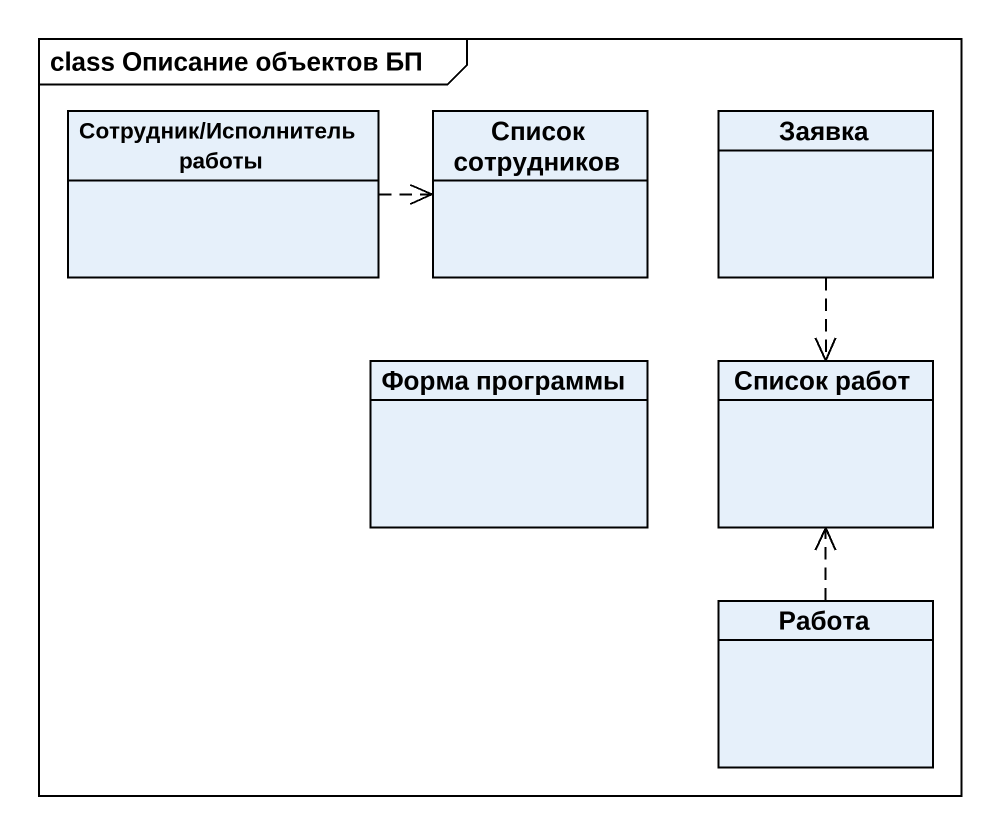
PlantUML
@startuml
mainframe class Описание объектов БП
hide circle
hide empty members
class "Сотрудник/Исполнитель работы" as Сотрудник_Исполнитель_работы
class "Список сотрудников" as Список_сотрудников
class Заявка
class "Форма программы" as Форма_программы
class "Список работ" as Список_работ
class Работа
Сотрудник_Исполнитель_работы .right.> Список_сотрудников
Заявка ..> Список_работ
Работа .up.> Список_работ
@enduml
